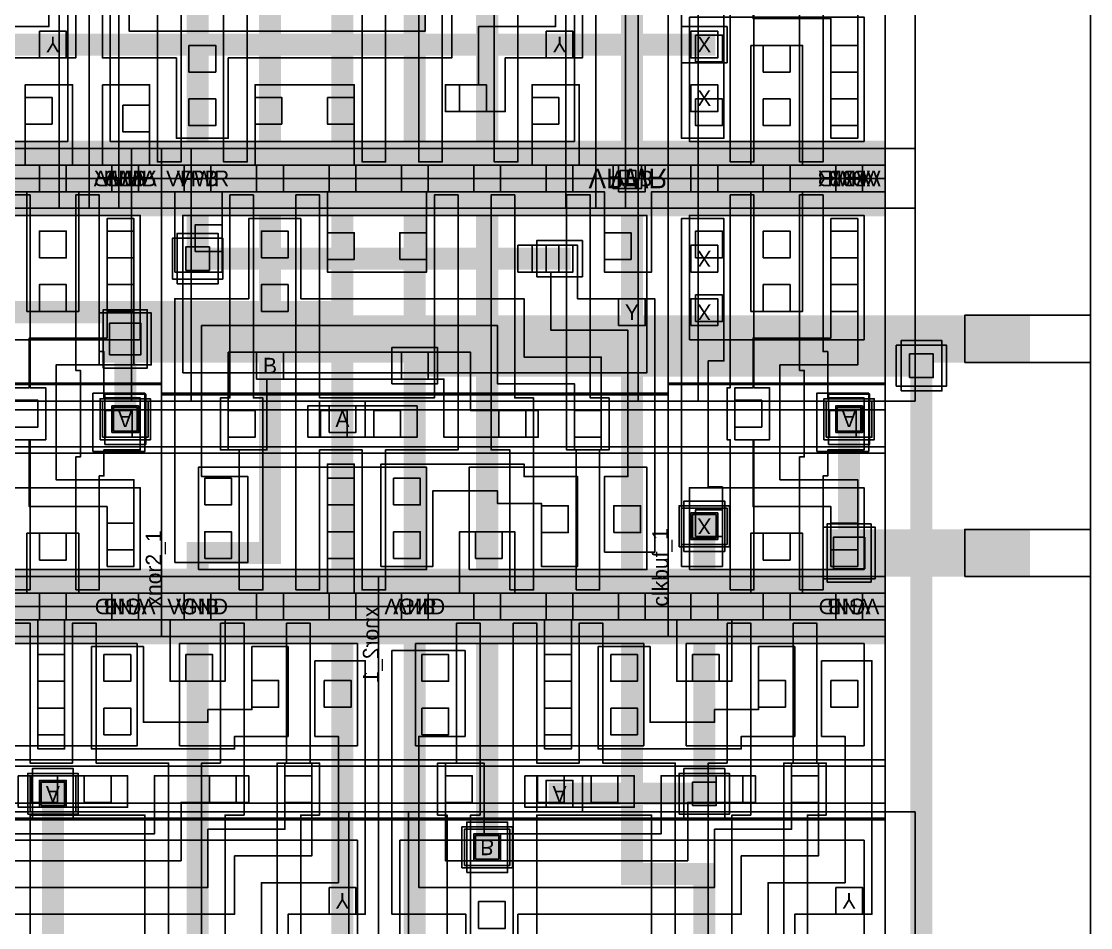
# Model space of a CAD drawing. Extents: x 0 to 50.5, y 0 to 99.5.
# Drawn here: x 43.73 to 50.52, y 38.76 to 44.52 of the extents above; entities that cross this region are included whole.
import ezdxf
from ezdxf.enums import TextEntityAlignment as Align

# ---------------------------------------------------------------- set-up
doc = ezdxf.new("R2010")
doc.units = 0
for name, color, linetype in [('L122D16', 13, 'CONTINUOUS'), ('L235D4', 32, 'CONTINUOUS'), ('L236D0', 12, 'CONTINUOUS'), ('L64D16', 14, 'CONTINUOUS'), ('L64D20', 26, 'CONTINUOUS'), ('L64D5', 19, 'CONTINUOUS'), ('L64D59', 18, 'CONTINUOUS'), ('L65D20', 22, 'CONTINUOUS'), ('L66D20', 16, 'CONTINUOUS'), ('L66D44', 21, 'CONTINUOUS'), ('L67D16', 29, 'CONTINUOUS'), ('L67D20', 8, 'CONTINUOUS'), ('L67D44', 9, 'CONTINUOUS'), ('L67D5', 17, 'CONTINUOUS'), ('L68D16', 15, 'CONTINUOUS'), ('L68D20', 6, 'CONTINUOUS'), ('L68D44', 7, 'CONTINUOUS'), ('L68D5', 20, 'CONTINUOUS'), ('L69D20', 4, 'CONTINUOUS'), ('L69D44', 5, 'CONTINUOUS'), ('L70D16', 33, 'CONTINUOUS'), ('L70D20', 2, 'CONTINUOUS'), ('L78D44', 24, 'CONTINUOUS'), ('L81D4', 28, 'CONTINUOUS'), ('L83D44', 30, 'CONTINUOUS'), ('L93D44', 25, 'CONTINUOUS'), ('L94D20', 27, 'CONTINUOUS'), ('L95D20', 23, 'CONTINUOUS')]:
    doc.layers.add(name, color=color, linetype=linetype)

# ---------------------------------------------------------------- blocks, each defined once
blk = doc.blocks.new('VIA_M1M2_PR')
at = {"layer": 'L68D20'}
blk.add_lwpolyline([(-0.16, -0.13), (-0.16, 0.13), (0.16, 0.13), (0.16, -0.13)], close=True, dxfattribs=at)
at = {"layer": 'L68D44'}
blk.add_lwpolyline([(-0.075, -0.075), (-0.075, 0.075), (0.075, 0.075), (0.075, -0.075)], close=True, dxfattribs=at)
at = {"layer": 'L69D20'}
blk.add_lwpolyline([(-0.13, -0.16), (-0.13, 0.16), (0.13, 0.16), (0.13, -0.16)], close=True, dxfattribs=at)
blk = doc.blocks.new('VIA_L1M1_PR_MR')
at = {"layer": 'L67D20'}
blk.add_lwpolyline([(-0.085, -0.085), (-0.085, 0.085), (0.085, 0.085), (0.085, -0.085)], close=True, dxfattribs=at)
at = {"layer": 'L67D44'}
blk.add_lwpolyline([(-0.085, -0.085), (-0.085, 0.085), (0.085, 0.085), (0.085, -0.085)], close=True, dxfattribs=at)
at = {"layer": 'L68D20'}
blk.add_lwpolyline([(-0.145, -0.115), (-0.145, 0.115), (0.145, 0.115), (0.145, -0.115)], close=True, dxfattribs=at)
blk = doc.blocks.new('VIA_M2M3_PR')
at = {"layer": 'L69D20'}
blk.add_lwpolyline([(-0.14, -0.185), (-0.14, 0.185), (0.14, 0.185), (0.14, -0.185)], close=True, dxfattribs=at)
at = {"layer": 'L69D44'}
blk.add_lwpolyline([(-0.1, -0.1), (-0.1, 0.1), (0.1, 0.1), (0.1, -0.1)], close=True, dxfattribs=at)
at = {"layer": 'L70D20'}
blk.add_lwpolyline([(-0.165, -0.165), (-0.165, 0.165), (0.165, 0.165), (0.165, -0.165)], close=True, dxfattribs=at)
blk = doc.blocks.new('sky130_fd_sc_hd__fill_1')
at = {"layer": 'L122D16'}
blk.add_lwpolyline([(0.14, -0.055), (0.14, 0.055), (0.26, 0.055), (0.26, -0.055)], close=True, dxfattribs=at)
at = {"layer": 'L64D16'}
blk.add_lwpolyline([(0.155, 2.67), (0.155, 2.755), (0.255, 2.755), (0.255, 2.67)], close=True, dxfattribs=at)
at = {"layer": 'L64D20'}
blk.add_lwpolyline([(-0.19, 1.305), (-0.19, 2.91), (0.65, 2.91), (0.65, 1.305)], close=True, dxfattribs=at)
at = {"layer": 'L67D20', "const_width": 0.17}
for points in [[(0, 2.72), (0.46, 2.72)], [(0, 0), (0.46, 0)]]:
    blk.add_lwpolyline(points, dxfattribs=at)
at = {"layer": 'L67D44'}
for points in [[(0.145, 2.635), (0.145, 2.805), (0.315, 2.805), (0.315, 2.635)], [(0.145, -0.085), (0.145, 0.085), (0.315, 0.085), (0.315, -0.085)]]:
    blk.add_lwpolyline(points, close=True, dxfattribs=at)
at = {"layer": 'L68D16'}
for points in [[(0.11, 2.635), (0.11, 2.785), (0.29, 2.785), (0.29, 2.635)], [(0.11, -0.065), (0.11, 0.08), (0.29, 0.08), (0.29, -0.065)]]:
    blk.add_lwpolyline(points, close=True, dxfattribs=at)
at = {"layer": 'L68D20', "const_width": 0.48}
for points in [[(0, 2.72), (0.46, 2.72)], [(0, 0), (0.46, 0)]]:
    blk.add_lwpolyline(points, dxfattribs=at)
at = {"layer": 'L78D44'}
blk.add_lwpolyline([(0, 1.25), (0, 2.72), (0.46, 2.72), (0.46, 1.25)], close=True, dxfattribs=at)
at = {"layer": 'L81D4'}
blk.add_lwpolyline([(0, 0), (0, 2.72), (0.46, 2.72), (0.46, 0)], close=True, dxfattribs=at)
at = {"layer": 'L93D44'}
blk.add_lwpolyline([(0, -0.19), (0, 1.015), (0.46, 1.015), (0.46, -0.19)], close=True, dxfattribs=at)
at = {"layer": 'L94D20'}
blk.add_lwpolyline([(0, 1.355), (0, 2.91), (0.46, 2.91), (0.46, 1.355)], close=True, dxfattribs=at)
at = {"layer": 'L64D5'}
blk.add_text('VPB', height=0.1, dxfattribs=at).set_placement((0.23, 2.72), align=Align.MIDDLE_CENTER)
at = {"layer": 'L64D59'}
blk.add_text('VNB', height=0.1, dxfattribs=at).set_placement((0.23, 0), align=Align.MIDDLE_CENTER)
at = {"layer": 'L68D5'}
for s, p in [('VPWR', (0.205, 2.72)), ('VGND', (0.205, 0))]:
    blk.add_text(s, height=0.125, dxfattribs=at).set_placement(p, align=Align.MIDDLE_CENTER)
at = {"layer": 'L83D44'}
blk.add_text('fill_1', height=0.1, rotation=90, dxfattribs=at).set_placement((0, 0))
blk = doc.blocks.new('sky130_fd_sc_hd__xnor2_1')
at = {"layer": 'L122D16'}
blk.add_lwpolyline([(0.145, -0.085), (0.145, 0.085), (0.315, 0.085), (0.315, -0.085)], close=True, dxfattribs=at)
at = {"layer": 'L236D0'}
blk.add_lwpolyline([(0, 0), (0, 2.72), (3.22, 2.72), (3.22, 0)], close=True, dxfattribs=at)
at = {"layer": 'L64D16'}
blk.add_lwpolyline([(0.145, 2.635), (0.145, 2.805), (0.315, 2.805), (0.315, 2.635)], close=True, dxfattribs=at)
at = {"layer": 'L64D20'}
blk.add_lwpolyline([(-0.19, 1.305), (-0.19, 2.91), (3.41, 2.91), (3.41, 1.305)], close=True, dxfattribs=at)
at = {"layer": 'L65D20'}
for points in [[(0.135, 1.485), (0.135, 2.485), (3.085, 2.485), (3.085, 1.485)], [(0.235, 0.235), (0.235, 0.885), (1.685, 0.885), (1.685, 0.235)], [(1.955, 0.235), (1.955, 0.885), (3.085, 0.885), (3.085, 0.235)]]:
    blk.add_lwpolyline(points, close=True, dxfattribs=at)
at = {"layer": 'L66D20'}
for points in [[(0.495, 0.105), (0.495, 0.995), (0.375, 0.995), (0.375, 1.325), (0.435, 1.325), (0.435, 2.615), (0.585, 2.615), (0.585, 1.325), (0.645, 1.325), (0.645, 0.105)], [(0.855, 0.105), (0.855, 2.615), (1.005, 2.615), (1.005, 1.325), (1.735, 1.325), (1.735, 2.615), (1.885, 2.615), (1.885, 0.995), (1.425, 0.995), (1.425, 0.105), (1.275, 0.105), (1.275, 0.995), (1.005, 0.995), (1.005, 0.105)], [(2.215, 0.105), (2.215, 0.995), (2.095, 0.995), (2.095, 2.615), (2.245, 2.615), (2.245, 1.325), (2.365, 1.325), (2.365, 0.105)], [(2.635, 0.105), (2.635, 0.995), (2.575, 0.995), (2.575, 2.615), (2.725, 2.615), (2.725, 1.325), (2.845, 1.325), (2.845, 0.995), (2.785, 0.995), (2.785, 0.105)]]:
    blk.add_lwpolyline(points, close=True, dxfattribs=at)
at = {"layer": 'L66D44'}
for points in [[(0.215, 2.255), (0.215, 2.425), (0.385, 2.425), (0.385, 2.255)], [(0.635, 2.215), (0.635, 2.385), (0.805, 2.385), (0.805, 2.215)], [(1.055, 2.205), (1.055, 2.375), (1.225, 2.375), (1.225, 2.205)], [(1.515, 2.205), (1.515, 2.375), (1.685, 2.375), (1.685, 2.205)], [(2.815, 2.205), (2.815, 2.375), (2.985, 2.375), (2.985, 2.205)], [(2.355, 2.125), (2.355, 2.295), (2.525, 2.295), (2.525, 2.125)], [(0.635, 1.875), (0.635, 2.045), (0.805, 2.045), (0.805, 1.875)], [(0.425, 1.075), (0.425, 1.245), (0.595, 1.245), (0.595, 1.075)], [(1.01, 1.075), (1.01, 1.245), (1.18, 1.245), (1.18, 1.075)], [(1.35, 1.075), (1.35, 1.245), (1.52, 1.245), (1.52, 1.075)], [(2.145, 1.075), (2.145, 1.245), (2.315, 1.245), (2.315, 1.075)], [(2.625, 1.075), (2.625, 1.245), (2.795, 1.245), (2.795, 1.075)], [(0.275, 0.645), (0.275, 0.815), (0.445, 0.815), (0.445, 0.645)], [(1.055, 0.645), (1.055, 0.815), (1.225, 0.815), (1.225, 0.645)], [(1.475, 0.645), (1.475, 0.815), (1.645, 0.815), (1.645, 0.645)], [(2.415, 0.47), (2.415, 0.64), (2.585, 0.64), (2.585, 0.47)], [(2.875, 0.47), (2.875, 0.64), (3.045, 0.64), (3.045, 0.47)], [(0.275, 0.305), (0.275, 0.475), (0.445, 0.475), (0.445, 0.305)], [(1.055, 0.305), (1.055, 0.475), (1.225, 0.475), (1.225, 0.305)], [(1.475, 0.305), (1.475, 0.475), (1.645, 0.475), (1.645, 0.305)], [(1.995, 0.305), (1.995, 0.475), (2.165, 0.475), (2.165, 0.305)]]:
    blk.add_lwpolyline(points, close=True, dxfattribs=at)
at = {"layer": 'L67D16'}
for points in [[(2.905, 1.785), (2.905, 1.955), (3.075, 1.955), (3.075, 1.785)], [(0.605, 1.445), (0.605, 1.615), (0.775, 1.615), (0.775, 1.445)], [(1.065, 1.105), (1.065, 1.275), (1.235, 1.275), (1.235, 1.105)]]:
    blk.add_lwpolyline(points, close=True, dxfattribs=at)
at = {"layer": 'L67D20'}
for points in [[(0.085, 2.125), (0.085, 2.635), (0, 2.635), (0, 2.805), (3.22, 2.805), (3.22, 2.635), (3.115, 2.635), (3.115, 2.125), (2.815, 2.125), (2.815, 2.635), (1.685, 2.635), (1.685, 2.125), (1.055, 2.125), (1.055, 2.635), (0.385, 2.635), (0.385, 2.125)], [(0.085, 0.28), (0.085, 1.955), (0.555, 1.955), (0.555, 2.465), (0.885, 2.465), (0.885, 1.955), (2.305, 1.955), (2.305, 1.585), (2.795, 1.585), (2.795, 0.995), (2.625, 0.995), (2.625, 1.415), (2.135, 1.415), (2.135, 1.785), (0.255, 1.785), (0.255, 0.825), (0.55, 0.825), (0.55, 0.28)], [(2.815, 0.345), (2.815, 0.825), (2.965, 0.825), (2.965, 1.755), (2.475, 1.755), (2.475, 2.125), (2.265, 2.125), (2.265, 2.295), (2.645, 2.295), (2.645, 1.955), (3.135, 1.955), (3.135, 0.345)], [(0.425, 0.995), (0.425, 1.615), (1.965, 1.615), (1.965, 1.245), (2.395, 1.245), (2.395, 1.075), (1.795, 1.075), (1.795, 1.445), (0.67, 1.445), (0.67, 0.995)], [(0.93, 1.075), (0.93, 1.275), (1.625, 1.275), (1.625, 1.075)], [(0, -0.085), (0, 0.085), (1.055, 0.085), (1.055, 0.905), (1.225, 0.905), (1.225, 0.085), (1.895, 0.085), (1.895, 0.475), (2.245, 0.475), (2.245, 0.085), (3.22, 0.085), (3.22, -0.085)], [(1.395, 0.255), (1.395, 0.905), (2.305, 0.905), (2.305, 0.825), (2.645, 0.825), (2.645, 0.255), (2.415, 0.255), (2.415, 0.655), (2.135, 0.655), (2.135, 0.735), (1.725, 0.735), (1.725, 0.255)]]:
    blk.add_lwpolyline(points, close=True, dxfattribs=at)
at = {"layer": 'L67D44'}
for points in [[(0.145, 2.635), (0.145, 2.805), (0.315, 2.805), (0.315, 2.635)], [(0.605, 2.635), (0.605, 2.805), (0.775, 2.805), (0.775, 2.635)], [(1.065, 2.635), (1.065, 2.805), (1.235, 2.805), (1.235, 2.635)], [(1.525, 2.635), (1.525, 2.805), (1.695, 2.805), (1.695, 2.635)], [(1.985, 2.635), (1.985, 2.805), (2.155, 2.805), (2.155, 2.635)], [(2.445, 2.635), (2.445, 2.805), (2.615, 2.805), (2.615, 2.635)], [(2.905, 2.635), (2.905, 2.805), (3.075, 2.805), (3.075, 2.635)], [(0.145, -0.085), (0.145, 0.085), (0.315, 0.085), (0.315, -0.085)], [(0.605, -0.085), (0.605, 0.085), (0.775, 0.085), (0.775, -0.085)], [(1.065, -0.085), (1.065, 0.085), (1.235, 0.085), (1.235, -0.085)], [(1.525, -0.085), (1.525, 0.085), (1.695, 0.085), (1.695, -0.085)], [(1.985, -0.085), (1.985, 0.085), (2.155, 0.085), (2.155, -0.085)], [(2.445, -0.085), (2.445, 0.085), (2.615, 0.085), (2.615, -0.085)], [(2.905, -0.085), (2.905, 0.085), (3.075, 0.085), (3.075, -0.085)]]:
    blk.add_lwpolyline(points, close=True, dxfattribs=at)
at = {"layer": 'L68D16'}
for points in [[(0.145, 2.635), (0.145, 2.805), (0.315, 2.805), (0.315, 2.635)], [(0.145, -0.085), (0.145, 0.085), (0.315, 0.085), (0.315, -0.085)]]:
    blk.add_lwpolyline(points, close=True, dxfattribs=at)
at = {"layer": 'L68D20', "const_width": 0.48}
for points in [[(0, 2.72), (3.22, 2.72)], [(0, 0), (3.22, 0)]]:
    blk.add_lwpolyline(points, dxfattribs=at)
at = {"layer": 'L78D44'}
blk.add_lwpolyline([(0, 1.25), (0, 2.72), (3.22, 2.72), (3.22, 1.25)], close=True, dxfattribs=at)
at = {"layer": 'L81D4'}
blk.add_lwpolyline([(0, 0), (0, 2.72), (3.22, 2.72), (3.22, 0)], close=True, dxfattribs=at)
at = {"layer": 'L93D44'}
blk.add_lwpolyline([(0, -0.19), (0, 1.015), (3.22, 1.015), (3.22, -0.19)], close=True, dxfattribs=at)
at = {"layer": 'L94D20'}
blk.add_lwpolyline([(0, 1.355), (0, 2.91), (3.22, 2.91), (3.22, 1.355)], close=True, dxfattribs=at)
at = {"layer": 'L95D20'}
blk.add_lwpolyline([(0, 0.975), (0, 1.345), (3.22, 1.345), (3.22, 0.975)], close=True, dxfattribs=at)
at = {"layer": 'L64D5'}
blk.add_text('VPB', height=0.1, dxfattribs=at).set_placement((0.23, 2.72), align=Align.MIDDLE_CENTER)
at = {"layer": 'L64D59'}
blk.add_text('VNB', height=0.1, dxfattribs=at).set_placement((0.23, 0), align=Align.MIDDLE_CENTER)
at = {"layer": 'L67D5'}
for s, p in [('Y', (2.99, 1.87)), ('B', (0.69, 1.53)), ('A', (1.15, 1.19))]:
    blk.add_text(s, height=0.1, dxfattribs=at).set_placement(p, align=Align.MIDDLE_CENTER)
at = {"layer": 'L68D5'}
for s, p in [('VPWR', (0.23, 2.72)), ('VGND', (0.23, 0))]:
    blk.add_text(s, height=0.1, dxfattribs=at).set_placement(p, align=Align.MIDDLE_CENTER)
at = {"layer": 'L83D44'}
blk.add_text('xnor2_1', height=0.1, rotation=90, dxfattribs=at).set_placement((0, 0))
blk = doc.blocks.new('sky130_fd_sc_hd__clkbuf_1')
at = {"layer": 'L122D16'}
blk.add_lwpolyline([(1.065, -0.085), (1.065, 0.085), (1.235, 0.085), (1.235, -0.085)], close=True, dxfattribs=at)
at = {"layer": 'L236D0'}
blk.add_lwpolyline([(0, 0), (0, 2.72), (1.38, 2.72), (1.38, 0)], close=True, dxfattribs=at)
at = {"layer": 'L64D16'}
blk.add_lwpolyline([(1.065, 2.635), (1.065, 2.805), (1.235, 2.805), (1.235, 2.635)], close=True, dxfattribs=at)
at = {"layer": 'L64D20'}
blk.add_lwpolyline([(-0.19, 1.305), (-0.19, 2.91), (1.57, 2.91), (1.57, 1.305)], close=True, dxfattribs=at)
at = {"layer": 'L65D20'}
for points in [[(0.135, 1.695), (0.135, 2.485), (1.245, 2.485), (1.245, 1.695)], [(0.135, 0.235), (0.135, 0.755), (1.245, 0.755), (1.245, 0.235)]]:
    blk.add_lwpolyline(points, close=True, dxfattribs=at)
at = {"layer": 'L66D20'}
for points in [[(0.395, 0.105), (0.395, 1.06), (0.375, 1.06), (0.375, 1.39), (0.395, 1.39), (0.395, 2.615), (0.545, 2.615), (0.545, 1.39), (0.645, 1.39), (0.645, 1.06), (0.545, 1.06), (0.545, 0.105)], [(0.835, 0.105), (0.835, 0.95), (0.865, 0.95), (0.865, 1.5), (0.835, 1.5), (0.835, 2.615), (0.985, 2.615), (0.985, 1.62), (1.015, 1.62), (1.015, 1.325), (1.245, 1.325), (1.245, 0.995), (1.015, 0.995), (1.015, 0.83), (0.985, 0.83), (0.985, 0.105)]]:
    blk.add_lwpolyline(points, close=True, dxfattribs=at)
at = {"layer": 'L66D44'}
for points in [[(0.175, 2.215), (0.175, 2.385), (0.345, 2.385), (0.345, 2.215)], [(0.605, 2.215), (0.605, 2.385), (0.775, 2.385), (0.775, 2.215)], [(1.035, 2.215), (1.035, 2.385), (1.205, 2.385), (1.205, 2.215)], [(0.605, 1.875), (0.605, 2.045), (0.775, 2.045), (0.775, 1.875)], [(1.035, 1.875), (1.035, 2.045), (1.205, 2.045), (1.205, 1.875)], [(0.175, 1.81), (0.175, 1.98), (0.345, 1.98), (0.345, 1.81)], [(0.425, 1.14), (0.425, 1.31), (0.595, 1.31), (0.595, 1.14)], [(1.025, 1.075), (1.025, 1.245), (1.195, 1.245), (1.195, 1.075)], [(0.175, 0.445), (0.175, 0.615), (0.345, 0.615), (0.345, 0.445)], [(1.035, 0.36), (1.035, 0.53), (1.205, 0.53), (1.205, 0.36)], [(0.605, 0.295), (0.605, 0.465), (0.775, 0.465), (0.775, 0.295)]]:
    blk.add_lwpolyline(points, close=True, dxfattribs=at)
at = {"layer": 'L67D16'}
for points in [[(0.145, 2.125), (0.145, 2.295), (0.315, 2.295), (0.315, 2.125)], [(0.145, 1.785), (0.145, 1.955), (0.315, 1.955), (0.315, 1.785)], [(1.065, 1.105), (1.065, 1.275), (1.235, 1.275), (1.235, 1.105)], [(0.145, 0.425), (0.145, 0.595), (0.315, 0.595), (0.315, 0.425)]]:
    blk.add_lwpolyline(points, close=True, dxfattribs=at)
at = {"layer": 'L67D20'}
for points in [[(0.525, 1.875), (0.525, 2.635), (0, 2.635), (0, 2.805), (1.38, 2.805), (1.38, 2.635), (0.855, 2.635), (0.855, 1.875)], [(0.085, 0.255), (0.085, 2.465), (0.355, 2.465), (0.355, 1.56), (0.255, 1.56), (0.255, 0.76), (0.345, 0.76), (0.345, 0.255)], [(1.035, 0.255), (1.035, 0.635), (0.54, 0.635), (0.54, 1.06), (0.425, 1.06), (0.425, 1.39), (0.54, 1.39), (0.54, 1.705), (1.035, 1.705), (1.035, 2.465), (1.205, 2.465), (1.205, 1.535), (0.71, 1.535), (0.71, 0.805), (1.205, 0.805), (1.205, 0.255)], [(0.945, 0.985), (0.945, 1.355), (1.275, 1.355), (1.275, 0.985)], [(0, -0.085), (0, 0.085), (0.525, 0.085), (0.525, 0.465), (0.855, 0.465), (0.855, 0.085), (1.38, 0.085), (1.38, -0.085)]]:
    blk.add_lwpolyline(points, close=True, dxfattribs=at)
at = {"layer": 'L67D44'}
for points in [[(0.145, 2.635), (0.145, 2.805), (0.315, 2.805), (0.315, 2.635)], [(0.605, 2.635), (0.605, 2.805), (0.775, 2.805), (0.775, 2.635)], [(1.065, 2.635), (1.065, 2.805), (1.235, 2.805), (1.235, 2.635)], [(0.145, -0.085), (0.145, 0.085), (0.315, 0.085), (0.315, -0.085)], [(0.605, -0.085), (0.605, 0.085), (0.775, 0.085), (0.775, -0.085)], [(1.065, -0.085), (1.065, 0.085), (1.235, 0.085), (1.235, -0.085)]]:
    blk.add_lwpolyline(points, close=True, dxfattribs=at)
at = {"layer": 'L68D16'}
for points in [[(1.065, 2.635), (1.065, 2.805), (1.235, 2.805), (1.235, 2.635)], [(1.065, -0.085), (1.065, 0.085), (1.235, 0.085), (1.235, -0.085)]]:
    blk.add_lwpolyline(points, close=True, dxfattribs=at)
at = {"layer": 'L68D20', "const_width": 0.48}
for points in [[(1.38, 2.72), (0, 2.72)], [(1.38, 0), (0, 0)]]:
    blk.add_lwpolyline(points, dxfattribs=at)
at = {"layer": 'L78D44'}
blk.add_lwpolyline([(0, 1.25), (0, 2.72), (1.38, 2.72), (1.38, 1.25)], close=True, dxfattribs=at)
at = {"layer": 'L81D4'}
blk.add_lwpolyline([(0, 0), (0, 2.72), (1.38, 2.72), (1.38, 0)], close=True, dxfattribs=at)
at = {"layer": 'L93D44'}
blk.add_lwpolyline([(0, -0.19), (0, 1.015), (1.38, 1.015), (1.38, -0.19)], close=True, dxfattribs=at)
at = {"layer": 'L94D20'}
blk.add_lwpolyline([(0, 1.42), (0, 2.91), (1.38, 2.91), (1.38, 1.42)], close=True, dxfattribs=at)
at = {"layer": 'L95D20'}
blk.add_lwpolyline([(0, 0.975), (0, 1.41), (1.38, 1.41), (1.38, 0.975)], close=True, dxfattribs=at)
at = {"layer": 'L64D5'}
blk.add_text('VPB', height=0.1, rotation=180, dxfattribs=at).set_placement((1.15, 2.72), align=Align.MIDDLE_CENTER)
at = {"layer": 'L64D59'}
blk.add_text('VNB', height=0.1, rotation=180, dxfattribs=at).set_placement((1.15, 0), align=Align.MIDDLE_CENTER)
at = {"layer": 'L67D5'}
for s, p in [('X', (0.23, 2.21)), ('X', (0.23, 1.87)), ('A', (1.15, 1.19)), ('X', (0.23, 0.51))]:
    blk.add_text(s, height=0.1, rotation=180, dxfattribs=at).set_placement(p, align=Align.MIDDLE_CENTER)
at = {"layer": 'L68D5'}
for s, p in [('VPWR', (1.15, 2.72)), ('VGND', (1.15, 0))]:
    blk.add_text(s, height=0.1, rotation=180, dxfattribs=at).set_placement(p, align=Align.MIDDLE_CENTER)
at = {"layer": 'L83D44'}
blk.add_text('clkbuf_1', height=0.1, rotation=90, dxfattribs=at).set_placement((0, 0))

msp = doc.modelspace()

# ---------------------------------------------------------------- linework, layer by layer
at = {"layer": 'L235D4'}
msp.add_lwpolyline([(0, 0), (0, 99.045), (50.525, 99.045), (50.525, 0)], close=True, dxfattribs=at)
at = {"layer": 'L68D20'}
for points, const_width in [([(42.02, 44.37), (48.14, 44.37)], 0.14), ([(1.38, 43.52), (49.22, 43.52)], 0.48), ([(44.78, 43.01), (47.22, 43.01)], 0.14), ([(45.77, 41.92), (45.77, 42.74)], 0.14), ([(43.4, 42.67), (45.84, 42.67)], 0.14), ([(46.16, 42.33), (49.52, 42.33)], 0.14), ([(1.38, 40.8), (49.22, 40.8)], 0.48), ([(47.08, 39.61), (48.14, 39.61)], 0.14)]:
    msp.add_lwpolyline(points, dxfattribs=dict(at, const_width=const_width))
at = {"layer": 'L69D20', "const_width": 0.14}
for points in [[(46.69, 39.2), (46.69, 52.77)], [(46.23, 36.48), (46.23, 52.26)], [(47.61, 39.03), (47.61, 50.22)], [(45.31, 41.07), (45.31, 48.52)], [(44.85, 42.94), (44.85, 47.5)], [(45.77, 33.59), (45.77, 44.78)], [(44.39, 41.92), (44.39, 42.57)], [(49.45, 23.9), (49.45, 42.4)], [(48.99, 41.07), (48.99, 42.06)], [(48.07, 39.54), (48.07, 41.38)], [(44.85, 34.44), (44.85, 41.21)], [(44.78, 41.14), (45.38, 41.14)], [(43.93, 37.5), (43.93, 39.68)], [(48.07, 24.75), (48.07, 39.17)], [(47.54, 39.1), (48.14, 39.1)]]:
    msp.add_lwpolyline(points, dxfattribs=at)
at = {"layer": 'L70D16'}
for points in [[(49.725, 42.35), (49.725, 42.65), (50.525, 42.65), (50.525, 42.35)], [(49.725, 40.99), (49.725, 41.29), (50.525, 41.29), (50.525, 40.99)]]:
    msp.add_lwpolyline(points, close=True, dxfattribs=at)
at = {"layer": 'L70D20', "const_width": 0.3}
for points in [[(44.24, 42.5), (50.14, 42.5)], [(48.84, 41.14), (50.14, 41.14)]]:
    msp.add_lwpolyline(points, dxfattribs=at)

# ---------------------------------------------------------------- block references
at = {"yscale": -1}
for name, p in [('sky130_fd_sc_hd__xnor2_1', (40.94, 46.24)), ('sky130_fd_sc_hd__xnor2_1', (44.16, 46.24)), ('sky130_fd_sc_hd__fill_1', (47.38, 46.24)), ('sky130_fd_sc_hd__clkbuf_1', (47.84, 46.24)), ('sky130_fd_sc_hd__xnor2_1', (42.78, 40.8)), ('sky130_fd_sc_hd__xnor2_1', (46, 40.8))]:
    msp.add_blockref(name, p, dxfattribs=at)
for name, p in [('VIA_L1M1_PR_MR', (48.07, 44.37)), ('sky130_fd_sc_hd__clkbuf_1', (43.24, 40.8)), ('sky130_fd_sc_hd__xnor2_1', (44.62, 40.8)), ('sky130_fd_sc_hd__clkbuf_1', (47.84, 40.8)), ('VIA_M1M2_PR', (44.85, 43.01)), ('VIA_L1M1_PR_MR', (47.15, 43.01)), ('VIA_M2M3_PR', (44.39, 42.5)), ('VIA_M1M2_PR', (49.45, 42.33)), ('VIA_L1M1_PR_MR', (46.23, 42.33)), ('VIA_M1M2_PR', (44.39, 41.99)), ('VIA_M1M2_PR', (48.99, 41.99)), ('VIA_L1M1_PR_MR', (44.39, 41.99)), ('VIA_L1M1_PR_MR', (45.77, 41.99)), ('VIA_L1M1_PR_MR', (48.99, 41.99)), ('VIA_M1M2_PR', (48.07, 41.31)), ('VIA_L1M1_PR_MR', (48.07, 41.31)), ('VIA_M2M3_PR', (48.99, 41.14)), ('VIA_M1M2_PR', (43.93, 39.61)), ('VIA_M1M2_PR', (48.07, 39.61)), ('VIA_L1M1_PR_MR', (43.93, 39.61)), ('VIA_L1M1_PR_MR', (47.15, 39.61)), ('VIA_M1M2_PR', (46.69, 39.27)), ('VIA_L1M1_PR_MR', (46.69, 39.27))]:
    msp.add_blockref(name, p)

doc.saveas('drawing.dxf')
